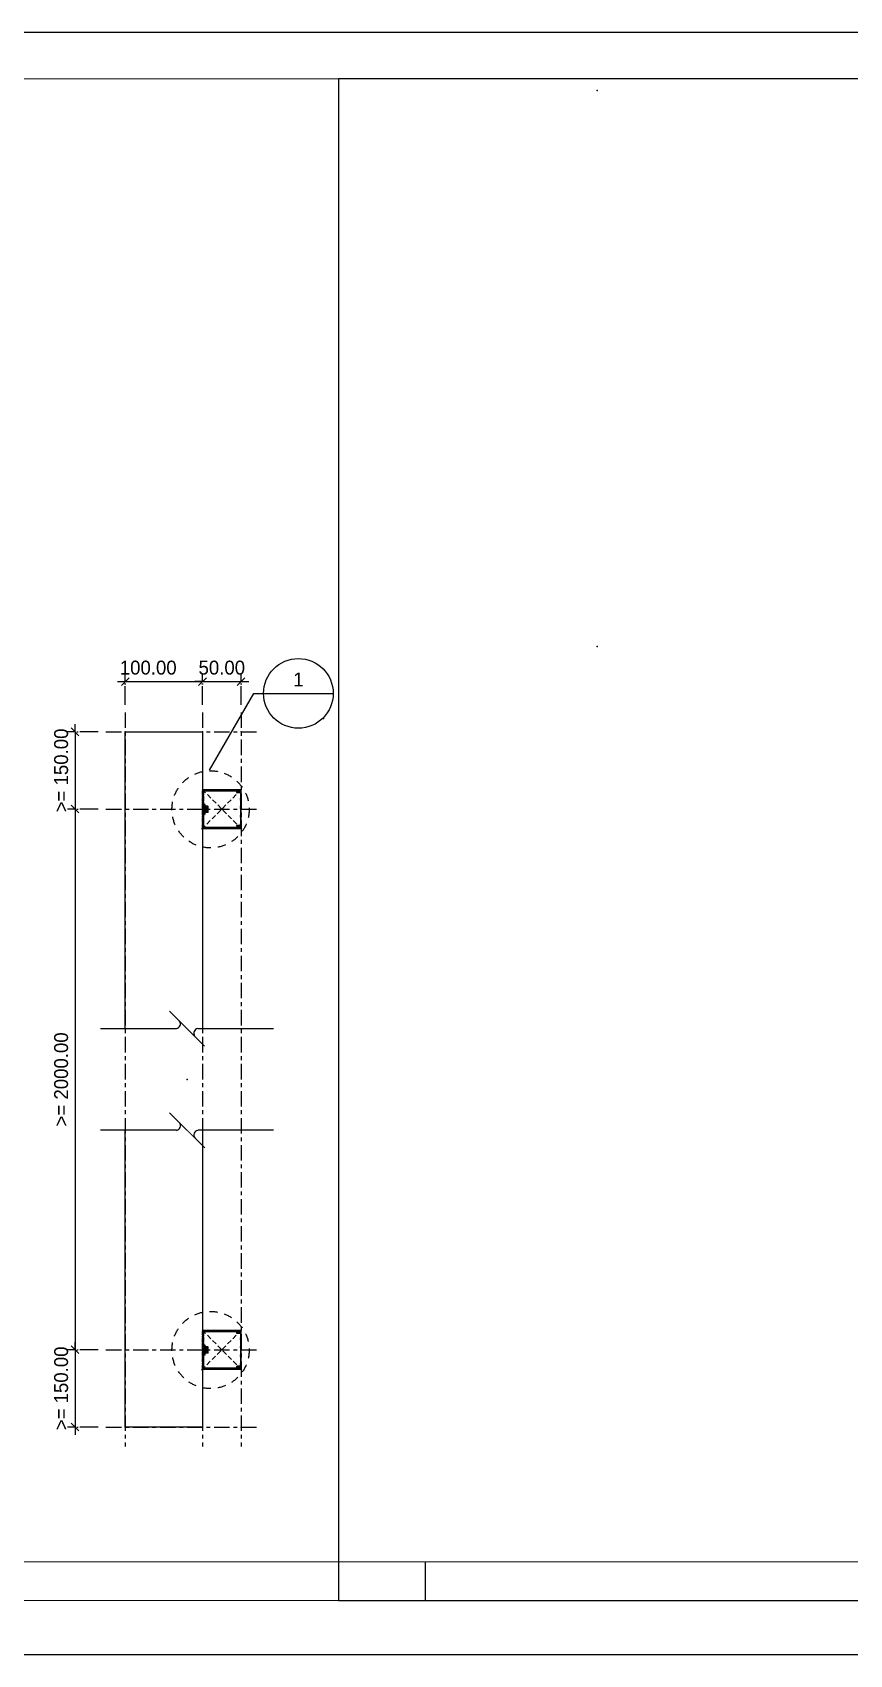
# Model space of a CAD drawing. Header units: millimetres. Extents: x -244126 to 368105, y -173968 to 259060.
# Drawn here: x 3168 to 4226, y 30929 to 33029 of the extents above; entities that cross this region are included whole.
import ezdxf
from ezdxf.enums import TextEntityAlignment as Align

# ---------------------------------------------------------------- set-up
doc = ezdxf.new("R2010")
doc.units = ezdxf.units.MM
doc.header["$MEASUREMENT"] = 0
for name, pattern in [('005_GG_TA_LINE', [13.75, 5, -1.25, 1.25, -1.25, 5]), ('ACAD_ISO04W100', [30, 24, -3, 0, -3]), ('CENTER', [2, 1.25, -0.25, 0.25, -0.25]), ('HIDDEN', [9.525, 6.35, -3.175]), ('TA_GL_020.00000', [55, 20, -5, 5, -5, 20]), ('TA_HL_003.00000', [19.5, 10.65, -8.85]), ('TA_HL_005.00000', [32.5, 17.75, -14.75])]:
    doc.linetypes.add(name, pattern=pattern)
for name, color, linetype in [('000 - GRID', 8, 'CENTER'), ('000 - H A T C H', 8, 'Continuous'), ('000 - H I D D E N', 7, 'Continuous'), ('000 - SYMBOL CON', 1, 'Continuous'), ('000 - T E X T', 4, 'Continuous'), ('000 - TITLEBLOCK', 4, 'Continuous'), ('000 - WIPEOUT', 250, 'Continuous'), ('001 - ASCESSORIES', 1, 'Continuous'), ('002 - STRUCTURAL STEEL', 4, 'Continuous')]:
    doc.layers.add(name, color=color, linetype=linetype)
doc.styles.add('Cetury Gothic', font='GOTHIC.TTF')
doc.styles.add('CORDIA', font='cordia.shx')
doc.styles.add('TA', font='Cordia New.ttf', dxfattribs={"height": 4.5})
doc.dimstyles.new('DIM E-E', dxfattribs={"dimscale": 2, "dimtxt": 0.18, "dimasz": 0.1, "dimexe": 0.1, "dimexo": 0.1, "dimgap": 0.09, "dimtad": 1, "dimtoh": 1, "dimzin": 0, "dimdsep": 46, "dimtxsty": 'CORDIA', "dimblk": 'OBLIQUE', "dimcen": 0.1, "dimdle": 0.1, "dimclrd": 40, "dimclre": 140, "dimclrt": 3, "dimadec": 0, "dimazin": 0, "dimtfac": 1, "dimtix": 1, "dimtmove": 2, "dimatfit": 3, "dimfxl": 1, "dimtolj": 1, "dimtzin": 0, "dimarcsym": 0})

# ---------------------------------------------------------------- blocks, each defined once
blk = doc.blocks.new('*U817')
at = {"color": 0}
blk.add_wipeout([(-450, 100), (450, 100), (450, 0), (-450, 0)], dxfattribs=at).dxf.layer = '000 - WIPEOUT'
at = {"layer": '002 - STRUCTURAL STEEL', "color": 0, "linetype": 'ByBlock'}
blk.add_lwpolyline([(-450, 100), (450, 100), (450, 0), (-450, 0)], close=True, dxfattribs=at)
blk = doc.blocks.new('*U824')
at = {"layer": '000 - H A T C H', "linetype": '005_GG_TA_LINE'}
h = blk.add_hatch(color=250, dxfattribs=at)
h.dxf.hatch_style = 1
h.paths.add_polyline_path([(-23, 23.8), (21.5, 23.8), (21.5, 23.1, 0.580134), (22.3, 22.7), (23.8, 23.5, 0.284155), (24, 23.8), (24, 25), (-25, 25), (-25, -25), (24, -25), (24, -23.8, 0.284155), (23.8, -23.5), (22.2, -22.7, 0.535185), (21.5, -23.1), (21.5, -23.8), (-23, -23.8, -0.414214), (-23.8, -23), (-23.8, -16.3, -0.267949), (-23.7, -16, 0.267949), (-23.5, -15.8), (-23.5, 15), (-23.5, 15.8, 0.267949), (-23.7, 16, -0.267949), (-23.8, 16.3), (-23.8, 23, -0.414214)])
at = {"layer": '000 - H I D D E N'}
h = blk.add_hatch(dxfattribs=at)
h.set_pattern_fill('ANSI32', color=8, scale=3)
h.paths.add_polyline_path([(-23, 23.8), (21.5, 23.8), (21.5, 23.1, 0.535185), (22.2, 22.7), (23.8, 23.5, 0.284155), (24, 23.8), (24, 25), (-25, 25), (-25, -25), (24, -25), (24, -23.8, 0.284155), (23.8, -23.5), (22.2, -22.7, 0.535185), (21.5, -23.1), (21.5, -23.8), (-23, -23.8, -0.414214), (-23.8, -23), (-23.8, -16.3, -0.267949), (-23.7, -16, 0.267949), (-23.5, -15.8), (-23.5, 15), (-23.5, 15.8, 0.267949), (-23.7, 16, -0.267949), (-23.8, 16.3), (-23.8, 23, -0.414214)])
h = blk.add_hatch(dxfattribs=at)
h.set_pattern_fill('ANSI32', color=8, scale=0.1)
h.set_pattern_definition([(45, (-9743.038, -1778.2375), (-0.67351921, 0.67351921), []), (45, (-9742.58895, -1778.2375), (-0.67351921, 0.67351921), [])])
edge = h.paths.add_edge_path()
edge.add_line((24, 25), (25, 25))
edge.add_line((25, 25), (25, -25))
edge.add_line((25, -25), (24, -25))
edge.add_line((24, -25), (24, -22.6))
edge.add_arc((23.7, -22.6), 0.3, 0, 90)
edge.add_line((23.7, -22.3), (21.2, -22.3))
edge.add_line((21.2, -22.3), (21.2, -23))
edge.add_arc((20.7, -23), 0.5, -140.297, 0, ccw=False)
edge.add_line((20.3, -23.3), (19.3, -22.2))
edge.add_arc((19.7, -21.8), 0.488, 90, 220.5934, ccw=False)
edge.add_line((19.7, -21.3), (23.7, -21.3))
edge.add_arc((23.7, -21), 0.3, 270, 360)
edge.add_line((24, -21), (24, 21.1))
edge.add_arc((23.7, 21.1), 0.3, 0, 90)
edge.add_line((23.7, 21.4), (19.7, 21.4))
edge.add_arc((19.7, 21.8), 0.488, 139.4066, 270, ccw=False)
edge.add_line((19.3, 22.2), (20.3, 23.3))
edge.add_arc((20.7, 23), 0.5, 0, 140.297, ccw=False)
edge.add_line((21.2, 23), (21.2, 22.4))
edge.add_line((21.2, 22.4), (23.7, 22.4))
edge.add_arc((23.7, 22.7), 0.3, 270, 360)
edge.add_line((24, 22.7), (24, 25))
at = {"layer": 'Defpoints'}
h = blk.add_hatch(color=250, dxfattribs=at)
h.dxf.hatch_style = 1
edge = h.paths.add_edge_path()
edge.add_line((24, 25), (25, 25))
edge.add_line((25, 25), (25, -25))
edge.add_line((25, -25), (24, -25))
edge.add_line((24, -25), (24, -22.6))
edge.add_arc((23.7, -22.6), 0.3, 0, 90)
edge.add_line((23.7, -22.3), (21.2, -22.3))
edge.add_line((21.2, -22.3), (21.2, -23))
edge.add_arc((20.7, -23), 0.5, -140.297, 0, ccw=False)
edge.add_line((20.3, -23.3), (19.3, -22.2))
edge.add_arc((19.7, -21.8), 0.488, 90, 220.5934, ccw=False)
edge.add_line((19.7, -21.3), (23.7, -21.3))
edge.add_arc((23.7, -21), 0.3, 270, 360)
edge.add_line((24, -21), (24, 21.1))
edge.add_arc((23.7, 21.1), 0.3, 0, 90)
edge.add_line((23.7, 21.4), (19.7, 21.4))
edge.add_arc((19.7, 21.8), 0.488, 139.4066, 270, ccw=False)
edge.add_line((19.3, 22.2), (20.3, 23.3))
edge.add_arc((20.7, 23), 0.5, 0, 140.297, ccw=False)
edge.add_line((21.2, 23), (21.2, 22.4))
edge.add_line((21.2, 22.4), (23.7, 22.4))
edge.add_arc((23.7, 22.7), 0.3, 270, 360)
edge.add_line((24, 22.7), (24, 25))
blk.add_point((0, 0))
at = {"layer": '000 - H I D D E N', "color": 8, "linetype": 'HIDDEN'}
for p, q in [((26.1, 26.2), (-26.1, -26.2)), ((-26.1, 26.2), (26.1, -26.2))]:
    blk.add_line(p, q, dxfattribs=at)
at = {"layer": '001 - ASCESSORIES', "color": 0}
blk.add_lwpolyline([(-23.5, 15), (-23.5, -15.8, -0.267949), (-23.7, -16, 0.267949), (-23.8, -16.3), (-23.8, -23, 0.414214), (-23, -23.8), (21.5, -23.8), (21.5, -23.1, -0.535185), (22.2, -22.7), (23.8, -23.5, -0.284155), (24, -23.8), (24, -25), (-25, -25), (-25, 25), (24, 25), (24, 23.8, -0.284155), (23.8, 23.5), (22.2, 22.7, -0.535185), (21.5, 23.1), (21.5, 23.8), (-23, 23.8, 0.414214), (-23.8, 23), (-23.8, 16.3, 0.267949), (-23.7, 16, -0.267949), (-23.5, 15.8), (-23.5, 0.3)], format="xyb", dxfattribs=at)
at = {"layer": '001 - ASCESSORIES', "color": 0, "linetype": '005_GG_TA_LINE'}
blk.add_lwpolyline([(-25, -25), (24, -25), (24, -23.8, 0.284155), (23.8, -23.5), (22.2, -22.7, 0.535185), (21.5, -23.1), (21.5, -23.8), (-23, -23.8, -0.414214), (-23.8, -23), (-23.8, -16.3, -0.267949), (-23.7, -16, 0.267949), (-23.5, -15.8), (-23.5, 15), (-23.5, 15.8, 0.267949), (-23.7, 16, -0.267949), (-23.8, 16.3), (-23.8, 23, -0.414214), (-23, 23.8), (21.5, 23.8), (21.5, 23.1, 0.535185), (22.2, 22.7), (23.8, 23.5, 0.284155), (24, 23.8), (24, 25), (-25, 25), (-25, -25)], format="xyb", close=True, dxfattribs=at)
at = {"layer": '001 - ASCESSORIES', "color": 0}
blk.add_lwpolyline([(24, 25), (25, 25), (25, -25), (24, -25), (24, -22.6, 0.414214), (23.7, -22.3), (21.2, -22.3), (21.2, -23, -0.702141), (20.3, -23.3), (19.3, -22.2, -0.640717), (19.7, -21.3), (23.7, -21.3, 0.414214), (24, -21), (24, 21.1, 0.414214), (23.7, 21.4), (19.7, 21.4, -0.640717), (19.3, 22.2), (20.3, 23.3, -0.702141), (21.2, 23), (21.2, 22.4), (23.7, 22.4, 0.414214), (24, 22.7)], format="xyb", close=True, dxfattribs=at)
blk = doc.blocks.new('A$Cfd196da9')
at = {"color": 0, "linetype": 'ByBlock', "const_width": 0.1}
blk.add_lwpolyline([(-143.5, -98), (96.5, -98), (96.5, 99), (-143.5, 99)], close=True, dxfattribs=at)
blk = doc.blocks.new('*U1673')
for p in [(1585, 2025), (1585, 1305)]:
    blk.add_point(p)
at = {"layer": '000 - T E X T', "color": 3}
blk.add_line((1362.3, 70), (1362.3, 120), dxfattribs=at)
at = {"layer": '000 - T E X T', "color": 3, "const_width": 1}
blk.add_lwpolyline([(50, 120), (2450, 120)], dxfattribs=at)
at = {"layer": '000 - TITLEBLOCK', "color": 250}
blk.add_lwpolyline([(0, 0), (2970, 0), (2970, 2100), (0, 2100)], close=True, dxfattribs=at)
at = {"layer": '000 - T E X T', "color": 3, "xscale": 10, "yscale": 10, "zscale": 10}
blk.add_blockref('A$Cfd196da9', (1485, 1050), dxfattribs=at)
at = {"color": 4, "style": 'TA'}
blk.add_attdef('PAPER_SIZE', text='', height=12.5, dxfattribs=at).set_placement((2843, 49.9), align=Align.MIDDLE_RIGHT)
blk.add_attdef('SCALE_SIZE', text='', height=12.5, dxfattribs=at).set_placement((2867.6, 50.1), align=Align.MIDDLE_LEFT)
at = {"layer": '000 - T E X T', "color": 250, "style": 'TA'}
for tag, height, p in [('SUPERLINK', 10, (86.3, 2078.8)), ('NAMEFILE', 10, (86.3, 2058.8)), ('SC', 200, (16.8, 1876.1))]:
    blk.add_attdef(tag, text='', height=height, dxfattribs=at).set_placement(p, align=Align.MIDDLE_LEFT)
at = {"layer": '000 - T E X T', "color": 4, "style": 'TA'}
for tag, height, p in [('NAME_JOB_1', 10, (2618.3, 1691.3)), ('NAME_JOB_2', 10, (2618.3, 1669.4)), ('NAME_PROJECT_1', 15, (2469, 1594.8)), ('NAME_PROJECT_2', 15, (2469, 1557.8)), ('NAME_PROJECT_3', 15, (2469, 1520.8)), ('CODE_VALUE_1', 9.5, (2605.7, 1445.6)), ('CODE_VALUE_2', 9.5, (2605.7, 1415.6)), ('PART_NAME_VALUE_1', 9.5, (2605.7, 1379.4)), ('PART_NAME_VALUE_2', 9.5, (2605.7, 1349.4)), ('PART_NAME_VALUE_3', 9.5, (2605.7, 1319.4)), ('MATTERIAL_VALUE_1', 18, (2609.8, 1284.5)), ('SPEC_VALUE', 18, (2609.8, 1243.4)), ('THICKNESS_VALUE', 18, (2609.8, 1202.6)), ('COATING_VALUE_1', 18, (2609.8, 1162.5)), ('COATING_VALUE_2', 18, (2609.8, 1122.4)), ('NAME_TITLE_1', 12, (2472.5, 388.1)), ('NAME_TITLE_2', 12, (2472.5, 354.8)), ('NAME_TITLE_3', 12, (2472.5, 321.5)), ('DRAWING_NO1', 12, (2473.1, 164.6)), ('DRAWING_NO2', 12, (2473.1, 124.6))]:
    blk.add_attdef(tag, text='', height=height, dxfattribs=at).set_placement(p, align=Align.MIDDLE_LEFT)
for tag, p in [('NAME_DAFT', (2767.1, 681.1)), ('NAME_CHECKED', (2767.1, 613)), ('NAME_DESIGNER', (2767.1, 546.1)), ('NAME_DESIGN_MGR', (2767.1, 475.6))]:
    blk.add_attdef(tag, text='', height=18, dxfattribs=at).set_placement(p, align=Align.MIDDLE_CENTER)
for tag, p, height in [('REV', (2767.6, 251.2), 18.8), ('NAME_REMARK', (276.4, 86.5), 20)]:
    blk.add_attdef(tag, p, '', height=height, dxfattribs=at)
at = {"layer": '000 - T E X T', "color": 4, "style": 'Cetury Gothic'}
for tag, p in [('SHEET_NO.', (2807.9, 170)), ('TOTAL_SHEET_NO.', (2804.8, 88.2))]:
    blk.add_attdef(tag, text='', height=18, dxfattribs=at).set_placement(p, align=Align.CENTER)
blk = doc.blocks.new('*U822')
at = {"color": 3}
blk.add_point((0, -900), dxfattribs=at)
at = {"layer": '000 - GRID', "color": 0, "linetype": 'ByBlock'}
blk.add_line((0, 25), (0, -925), dxfattribs=at)
at = {"layer": '000 - GRID', "color": 0}
blk.add_point((0, 0), dxfattribs=at)
at = {"style": 'TA', "flags": 1}
blk.add_attdef('LOCATION', (6, 6), '', height=4.5, dxfattribs=at)
blk = doc.blocks.new('_Oblique')
at = {"color": 0, "linetype": 'ByBlock', "lineweight": -2}
blk.add_line((-0.5, -0.5), (0.5, 0.5), dxfattribs=at)
blk = doc.blocks.new('*D2196')
at = {"color": 140, "linetype": 'ACAD_ISO04W100', "lineweight": -2, "transparency": 16777216}
for p, q in [((3288.4, 32158.1), (3288.4, 32198.1)), ((3388.4, 32158.1), (3388.4, 32198.1))]:
    blk.add_line(p, q, dxfattribs=at)
at = {"color": 40, "lineweight": -2, "transparency": 16777216}
blk.add_line((3278.4, 32188.1), (3398.4, 32188.1), dxfattribs=at)
at = {"layer": 'Defpoints', "color": 0, "transparency": 16777216}
for p in [(3388.4, 32188.1), (3288.4, 32148.1), (3388.4, 32148.1)]:
    blk.add_point(p, dxfattribs=at)
at = {"color": 40, "lineweight": -2, "transparency": 16777216, "xscale": 10, "yscale": 10, "zscale": 10, "rotation": 180}
blk.add_blockref('_Oblique', (3288.4, 32188.1), dxfattribs=at)
at = {"color": 40, "lineweight": -2, "transparency": 16777216, "xscale": 10, "yscale": 10, "zscale": 10}
blk.add_blockref('_Oblique', (3388.4, 32188.1), dxfattribs=at)
at = {"color": 3, "transparency": 16777216, "insert": (3318.1, 32206.1), "char_height": 18, "attachment_point": 5, "style": 'CORDIA'}
blk.add_mtext('\\A1;100.00', dxfattribs=at)
blk = doc.blocks.new('*D2197')
at = {"color": 140, "linetype": 'ACAD_ISO04W100', "lineweight": -2, "transparency": 16777216}
for p, q in [((3388.4, 32158.1), (3388.4, 32198.1)), ((3438.4, 32158.1), (3438.4, 32198.1))]:
    blk.add_line(p, q, dxfattribs=at)
at = {"color": 40, "lineweight": -2, "transparency": 16777216}
for p, q in [((3388.4, 32188.1), (3378.4, 32188.1)), ((3388.4, 32188.1), (3438.4, 32188.1)), ((3438.4, 32188.1), (3448.4, 32188.1))]:
    blk.add_line(p, q, dxfattribs=at)
at = {"layer": 'Defpoints', "color": 0, "transparency": 16777216}
for p in [(3438.4, 32188.1), (3388.4, 32148.1), (3438.4, 32148.1)]:
    blk.add_point(p, dxfattribs=at)
at = {"color": 40, "lineweight": -2, "transparency": 16777216, "xscale": 10, "yscale": 10, "zscale": 10}
blk.add_blockref('_Oblique', (3388.4, 32188.1), dxfattribs=at)
at = {"color": 40, "lineweight": -2, "transparency": 16777216, "xscale": 10, "yscale": 10, "zscale": 10, "rotation": 180}
blk.add_blockref('_Oblique', (3438.4, 32188.1), dxfattribs=at)
at = {"color": 3, "transparency": 16777216, "insert": (3413.4, 32206.1), "char_height": 18, "attachment_point": 5, "style": 'CORDIA'}
blk.add_mtext('\\A1;50.00', dxfattribs=at)
blk = doc.blocks.new('*U829')
at = {"layer": '000 - H A T C H'}
h = blk.add_hatch(color=250, dxfattribs=at)
h.dxf.hatch_style = 1
h.paths.add_polyline_path([(0.007, 0.001), (0.007, 0), (-0.007, 0), (-0.007, 0.001), (-0.004, 0.002), (0.004, 0.002)])
h = blk.add_hatch(color=250, dxfattribs=at)
h.dxf.hatch_style = 1
h.paths.add_polyline_path([(-0.002, 0.0055, 0.5), (-0.004, 0.0055), (-0.004, 0.002), (-0.002, 0.002)])
h.paths.add_polyline_path([(-0.002, 0.002), (0.002, 0.002), (0.002, 0.0055, 0.25), (-0.002, 0.0055)])
h.paths.add_polyline_path([(0.002, 0.002), (0.004, 0.002), (0.004, 0.0055, 0.5), (0.002, 0.0055)])
at = {"layer": '001 - ASCESSORIES', "color": 1}
for p, q in [((-0.004, 0.0055), (-0.004, 0.002)), ((0.003, 0.006), (-0.003, 0.006)), ((-0.002, 0.0055), (-0.002, 0.002)), ((0.002, 0.0055), (0.002, 0.002)), ((0.004, 0.0055), (0.004, 0.002))]:
    blk.add_line(p, q, dxfattribs=at)
blk.add_lwpolyline([(0.007, 0.001), (0.007, 0), (-0.007, 0), (-0.007, 0.001), (-0.004, 0.002), (0.004, 0.002)], close=True, dxfattribs=at)
for centre, radius, start, end in [((-0.003, 0.0047), 0.00125, 36.8699, 143.1301), ((0, 0.0017), 0.00425, 61.9275, 118.0725), ((0.003, 0.0047), 0.00125, 36.8699, 143.1301)]:
    blk.add_arc(centre, radius, start, end, dxfattribs=at)
at = {"layer": 'Defpoints', "color": 250, "linetype": 'HIDDEN'}
blk.add_line((-0.0097, 0), (0.0097, 0), dxfattribs=at)
blk = doc.blocks.new('A$C61A14B6B')
at = {"color": 0}
blk.add_line((2.52, -5.46), (-2.52, -10.5), dxfattribs=at)
for centre, radius, start, end in [((0.69, -6.31), 0.709, 191.9206, 303.32), ((-0.69, -9.65), 0.704, 11.7272, 123.2728)]:
    blk.add_arc(centre, radius, start, end, dxfattribs=at)
blk = doc.blocks.new('*U834')
blk.add_wipeout([(0.98, -7.56), (-0.96, -5.62), (-0.87, -5.85), (-0.87, -6.1), (-0.97, -6.32), (-1.14, -6.5), (-1.37, -6.59), (-11.21, -6.59), (-11.19, 6.59), (-1.37, 6.59), (-1.14, 6.68), (-0.97, 6.85), (-0.87, 7.08), (-0.87, 7.33), (-0.96, 7.56), (0.98, 5.62), (0.89, 5.85), (0.89, 6.1), (0.99, 6.32), (1.16, 6.5), (1.39, 6.59), (11.21, 6.59), (11.21, -6.59), (1.39, -6.59), (1.16, -6.68), (0.99, -6.85), (0.89, -7.08), (0.89, -7.33)]).dxf.layer = '000 - WIPEOUT'
at = {"color": 0}
for p, q in [((-11.19, 6.59), (-1.36, 6.59)), ((1.38, 6.59), (11.21, 6.59)), ((-1.36, -6.59), (-11.19, -6.59)), ((11.21, -6.59), (1.38, -6.59))]:
    blk.add_line(p, q, dxfattribs=at)
blk.add_point((0, 0))
blk.add_point((0, 0))
blk.add_point((0, 0))
at = {"color": 0, "xscale": 0.9, "yscale": 0.9, "zscale": 0.9}
for p, rotation in [((7.19, 6.59), 270), ((-7.17, -6.59), 90)]:
    blk.add_blockref('A$C61A14B6B', p, dxfattribs=dict(at, rotation=rotation))
blk = doc.blocks.new('*U302')
at = {"color": 3}
blk.add_point((0, -150), dxfattribs=at)
at = {"layer": '000 - GRID', "color": 0, "linetype": 'ByBlock'}
blk.add_line((0, 25), (0, -175), dxfattribs=at)
at = {"layer": '000 - GRID', "color": 0}
blk.add_point((0, 0), dxfattribs=at)
at = {"style": 'TA', "flags": 1}
blk.add_attdef('LOCATION', (6, 6), '', height=4.5, dxfattribs=at)
blk = doc.blocks.new('*D2188')
at = {"color": 40, "lineweight": -2, "transparency": 16777216}
for p, q in [((3223.4, 32123.1), (3223.4, 32133.1)), ((3223.4, 32123.1), (3223.4, 32023.1)), ((3223.4, 32023.1), (3223.4, 32013.1))]:
    blk.add_line(p, q, dxfattribs=at)
at = {"color": 140, "linetype": 'ACAD_ISO04W100', "lineweight": -2, "transparency": 16777216}
for p, q in [((3253.4, 32123.1), (3213.4, 32123.1)), ((3253.4, 32023.1), (3213.4, 32023.1))]:
    blk.add_line(p, q, dxfattribs=at)
at = {"layer": 'Defpoints', "color": 0, "transparency": 16777216}
for p in [(3263.4, 32123.1), (3223.4, 32023.1), (3263.4, 32023.1)]:
    blk.add_point(p, dxfattribs=at)
at = {"color": 40, "lineweight": -2, "transparency": 16777216, "xscale": 10, "yscale": 10, "zscale": 10}
for p, rotation in [((3223.4, 32123.1), 270), ((3223.4, 32023.1), 90)]:
    blk.add_blockref('_Oblique', p, dxfattribs=dict(at, rotation=rotation))
at = {"color": 3, "transparency": 16777216, "insert": (3205.4, 32073.1), "char_height": 18, "attachment_point": 5, "rotation": 90, "style": 'CORDIA'}
blk.add_mtext('\\A1;>= 150.00', dxfattribs=at)
blk = doc.blocks.new('*D2189')
at = {"color": 40, "lineweight": -2, "transparency": 16777216}
blk.add_line((3223.4, 32033.1), (3223.4, 31313.1), dxfattribs=at)
at = {"color": 140, "linetype": 'ACAD_ISO04W100', "lineweight": -2, "transparency": 16777216}
for p, q in [((3253.4, 32023.1), (3213.4, 32023.1)), ((3253.4, 31323.1), (3213.4, 31323.1))]:
    blk.add_line(p, q, dxfattribs=at)
at = {"layer": 'Defpoints', "color": 0, "transparency": 16777216}
for p in [(3263.4, 32023.1), (3223.4, 31323.1), (3263.4, 31323.1)]:
    blk.add_point(p, dxfattribs=at)
at = {"color": 40, "lineweight": -2, "transparency": 16777216, "xscale": 10, "yscale": 10, "zscale": 10}
for p, rotation in [((3223.4, 32023.1), 90), ((3223.4, 31323.1), 270)]:
    blk.add_blockref('_Oblique', p, dxfattribs=dict(at, rotation=rotation))
at = {"color": 3, "transparency": 16777216, "insert": (3205.4, 31673.1), "char_height": 18, "attachment_point": 5, "rotation": 90, "style": 'CORDIA'}
blk.add_mtext('\\A1;>= 2000.00', dxfattribs=at)
blk = doc.blocks.new('*D2190')
at = {"color": 40, "lineweight": -2, "transparency": 16777216}
for p, q in [((3223.4, 31323.1), (3223.4, 31333.1)), ((3223.4, 31323.1), (3223.4, 31223.1)), ((3223.4, 31223.1), (3223.4, 31213.1))]:
    blk.add_line(p, q, dxfattribs=at)
at = {"color": 140, "linetype": 'ACAD_ISO04W100', "lineweight": -2, "transparency": 16777216}
for p, q in [((3253.4, 31323.1), (3213.4, 31323.1)), ((3253.4, 31223.1), (3213.4, 31223.1))]:
    blk.add_line(p, q, dxfattribs=at)
at = {"layer": 'Defpoints', "color": 0, "transparency": 16777216}
for p in [(3263.4, 31323.1), (3223.4, 31223.1), (3263.4, 31223.1)]:
    blk.add_point(p, dxfattribs=at)
at = {"color": 40, "lineweight": -2, "transparency": 16777216, "xscale": 10, "yscale": 10, "zscale": 10}
for p, rotation in [((3223.4, 31323.1), 270), ((3223.4, 31223.1), 90)]:
    blk.add_blockref('_Oblique', p, dxfattribs=dict(at, rotation=rotation))
at = {"color": 3, "transparency": 16777216, "insert": (3205.4, 31273.1), "char_height": 18, "attachment_point": 5, "rotation": 90, "style": 'CORDIA'}
blk.add_mtext('\\A1;>= 150.00', dxfattribs=at)
blk = doc.blocks.new('*U852')
at = {"color": 0, "lineweight": -3}
blk.add_lwpolyline([(0, 0), (2970, 0), (2970, 2100), (0, 2100)], close=True, dxfattribs=at)
at = {"color": 150, "linetype": '005_GG_TA_LINE', "style": 'TA'}
for tag, p in [('NAME_VIEWPORT', (-29.2, 699.1)), ('SC_VPORT', (-29.2, 263.5)), ('SEQ_VIEWPORT', (-29.2, 0))]:
    blk.add_attdef(tag, text='', height=90, dxfattribs=at).set_placement(p, align=Align.BOTTOM_RIGHT)
blk = doc.blocks.new('*U4243')
at = {"color": 2}
blk.add_line((-4.51, 0), (4.51, 0), dxfattribs=at)
blk.add_circle((0, 0), 4.51, dxfattribs=at)
at = {"color": 7}
blk.add_point((3.24, -3.24), dxfattribs=at)
at = {"layer": '000 - SYMBOL CON', "color": 2, "linetype": 'ByBlock'}
blk.add_lwpolyline([(-11.5, -9.94), (-5.76, 0), (-4.51, 0)], dxfattribs=at)
at = {"color": 2, "style": 'Cetury Gothic'}
for tag, p in [('DETAIL_NO.', (0, 1.79)), ('DRAWING_NO.', (0, -1.79))]:
    blk.add_attdef(tag, text='', height=1.8, dxfattribs=at).set_placement(p, align=Align.MIDDLE_CENTER)

msp = doc.modelspace()

# ---------------------------------------------------------------- linework, layer by layer
at = {"color": 3}
msp.add_lwpolyline([(3564.72152, 30998.51054), (4764.72152, 30998.51054), (4764.72152, 32968.51054), (3564.72152, 32968.51054)], close=True, dxfattribs=at)

# ---------------------------------------------------------------- block references
msp.add_blockref('*U852', (2314.72152, 30928.51054), dxfattribs=at)

# ---------------------------------------------------------------- dimensions: what is measured, and where the dimension line sits
dim = msp.add_linear_dim(base=(3388.41217, 32188.07703), p1=(3288.41217, 32148.07703), p2=(3388.41217, 32148.07703), dimstyle='DIM E-E', override={"dimscale": 100}, dxfattribs=at)
dim.commit()
dim.dimension.update_dxf_attribs({"geometry": '*D2196', "text_midpoint": (3318.12277, 32206.07703), "dimtype": 160})
dim = msp.add_linear_dim(base=(3438.41217, 32188.07703), p1=(3388.41217, 32148.07703), p2=(3438.41217, 32148.07703), dimstyle='DIM E-E', override={"dimscale": 100}, dxfattribs=at)
dim.commit()
dim.dimension.update_dxf_attribs({"geometry": '*D2197', "text_midpoint": (3413.41217, 32206.07703)})
for base, p1, p2, picture, middle in [((3223.41217, 32023.07703), (3263.41217, 32123.07703), (3263.41217, 32023.07703), '*D2188', (3205.41217, 32073.07703)), ((3223.41217, 31223.07703), (3263.41217, 31323.07703), (3263.41217, 31223.07703), '*D2190', (3205.41217, 31273.07703))]:
    dim = msp.add_linear_dim(base=base, p1=p1, p2=p2, angle=90, text='>= 150.00', dimstyle='DIM E-E', override={"dimscale": 100}, dxfattribs=at)
    dim.commit()
    dim.dimension.update_dxf_attribs({"geometry": picture, "text_midpoint": middle})

# ---------------------------------------------------------------- next in the draw order: block references
at = {"color": 3, "rotation": 90}
msp.add_blockref('*U817', (3388.41217, 31673.07703), dxfattribs=at)

# ---------------------------------------------------------------- next in the draw order: linework, layer by layer
at = {"layer": '000 - SYMBOL CON', "color": 2, "linetype": 'TA_HL_003.00000'}
for centre in [(3398.8252, 32022.77703), (3398.8252, 31322.77703)]:
    msp.add_circle(centre, 49.97994, dxfattribs=at)

# ---------------------------------------------------------------- next in the draw order: block references
at = {"color": 2, "linetype": 'TA_HL_003.00000'}
msp.add_blockref('*U1673', (2314.72152, 30928.51054), dxfattribs=at)
at = {"linetype": 'TA_HL_005.00000'}
ref = msp.add_blockref('*U4243', (3512.61512, 32172.86608), dxfattribs=dict(at, xscale=10, yscale=10, zscale=10))
ref.add_attrib('DETAIL_NO.', '1', dxfattribs={"color": 2, "height": 18, "style": 'Cetury Gothic'}).set_placement((3512.61512, 32190.78526), align=Align.MIDDLE_CENTER)
at = {"color": 3, "xscale": 1000, "yscale": 1000, "zscale": 1000, "rotation": 270}
for p in [(3389.91217, 32022.77703), (3389.91217, 31322.77703)]:
    msp.add_blockref('*U829', p, dxfattribs=at)
at = {"layer": '000 - GRID', "linetype": 'TA_GL_020.00000', "rotation": 90}
for p in [(3288.41217, 32123.07703), (3288.41217, 32023.07703), (3288.41217, 31323.07703), (3288.41217, 31223.07703)]:
    msp.add_blockref('*U302', p, dxfattribs=at)
at = {"layer": '001 - ASCESSORIES', "color": 1, "xscale": -1, "rotation": 180}
for p in [(3413.41217, 32023.07703), (3413.41217, 31323.07703)]:
    msp.add_blockref('*U824', p, dxfattribs=at)

# ---------------------------------------------------------------- next in the draw order: block references
at = {"color": 2, "xscale": 10, "yscale": 10, "zscale": 10}
msp.add_blockref('*U834', (3368.41217, 31673.07703), dxfattribs=at)

# ---------------------------------------------------------------- next in the draw order: block references
at = {"layer": '000 - GRID', "linetype": 'TA_GL_020.00000'}
for p in [(3288.41217, 32123.07703), (3388.41217, 32123.07703), (3438.41217, 32123.07703)]:
    msp.add_blockref('*U822', p, dxfattribs=at)

# ---------------------------------------------------------------- next in the draw order: dimensions: what is measured, and where the dimension line sits
at = {"color": 3}
dim = msp.add_linear_dim(base=(3223.41217, 31323.07703), p1=(3263.41217, 32023.07703), p2=(3263.41217, 31323.07703), angle=90, text='>= 2000.00', dimstyle='DIM E-E', override={"dimscale": 100}, dxfattribs=at)
dim.commit()
dim.dimension.update_dxf_attribs({"geometry": '*D2189', "text_midpoint": (3205.41217, 31673.07703)})

doc.saveas('drawing.dxf')
